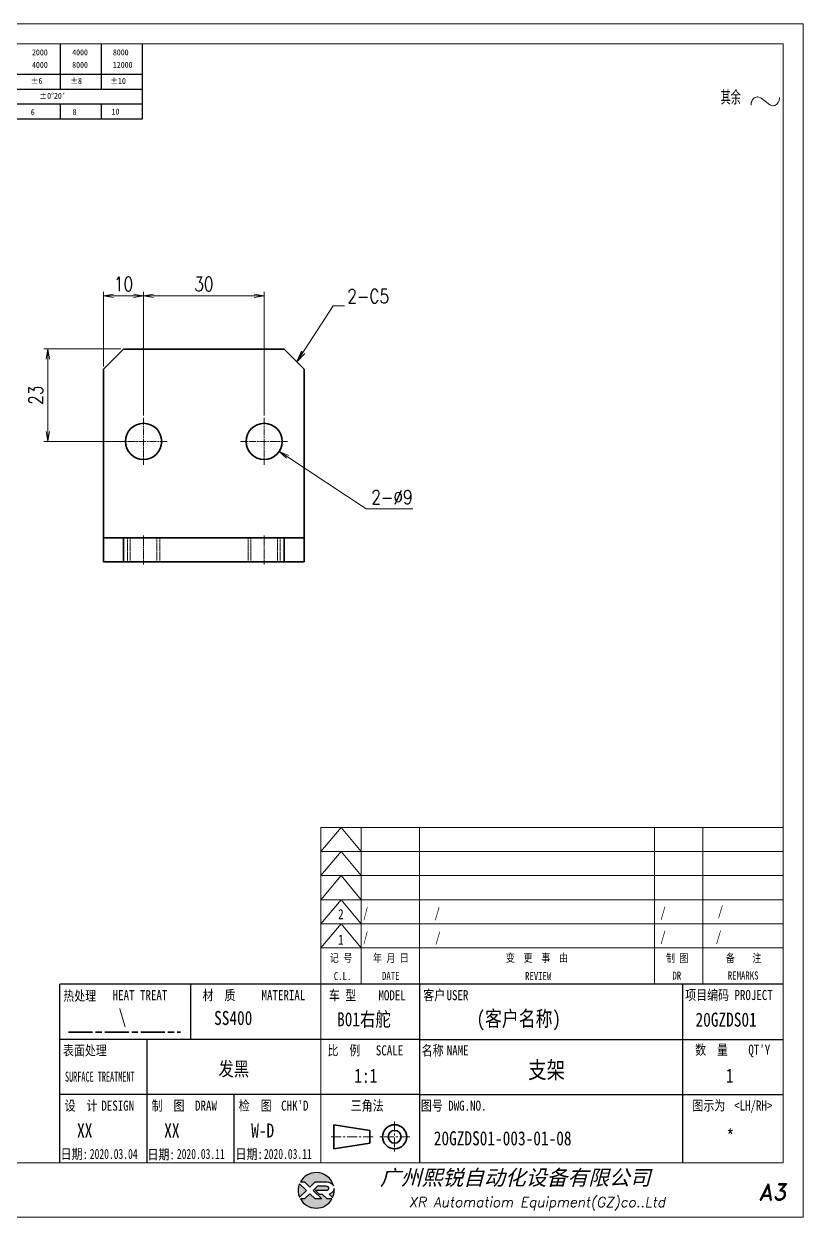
# Model space of a CAD drawing. Header units: inches. Extents: x 269 to 10986, y 1043 to 4337.
# Drawn here: x 4591.9 to 4785.8, y 3497.4 to 3794.4 of the extents above; entities that cross this region are included whole.
import ezdxf
from ezdxf.enums import TextEntityAlignment as Align

# ---------------------------------------------------------------- set-up
doc = ezdxf.new("R2010")
doc.units = ezdxf.units.IN
doc.header["$MEASUREMENT"] = 0
for name, pattern in [('AM_ISO02W050x2', [3.75, 3, -0.75]), ('AM_ISO08W050x2', [9, 6, -0.75, 1.5, -0.75]), ('CENTER', [2, 1.25, -0.25, 0.25, -0.25]), ('DOT2', [0.125, 0, -0.125])]:
    doc.linetypes.add(name, pattern=pattern)
for name, color, linetype in [('DIM', 3, 'Continuous'), ('layer 1', 7, 'Continuous'), ('图\\M+19E79\\M+195B6\\M+18E9A', 7, 'Continuous'), ('图号', 7, 'Continuous'), ('图名', 7, 'Continuous'), ('数量', 7, 'Continuous'), ('材质', 7, 'Continuous'), ('表面处理', 7, 'Continuous'), ('车型', 7, 'Continuous')]:
    doc.layers.add(name, color=color, linetype=linetype)
for name, color, linetype, lineweight in [('中心线', 2, 'AM_ISO08W050x2', 18), ('图框', 7, 'Continuous', 18), ('标注线', 3, 'Continuous', 18), ('热处理', 7, 'Continuous', 20), ('粗实线', 7, 'Continuous', 35), ('粗点划线', 6, 'AM_ISO08W050x2', 35), ('虚线', 1, 'AM_ISO02W050x2', 18)]:
    doc.layers.add(name, color=color, linetype=linetype, lineweight=lineweight)
doc.layers.add('打印', color=7, linetype='Continuous', lineweight=15, plot=False)
doc.layers.add('打印-禁用', color=7, linetype='Continuous', lineweight=15, plot=False)
doc.styles.add('DIM', font='romans.shx', dxfattribs={"width": 0.8, "bigfont": 'bigfont.shx'})
doc.styles.add('STYLE1', font='')
doc.styles.add('国标', font='simfang.ttf', dxfattribs={"width": 0.8})
doc.styles.add('机械长仿宋', font='gbenor.shx', dxfattribs={"height": 1, "bigfont": 'gbcbig.shx'})
doc.styles.add('标题\\M+18E9A', font='romand.shx', dxfattribs={"oblique": 10, "bigfont": 'bigfont.shx'})
doc.styles.get('STYLE1').set_extended_font_data('SimSun')
doc.dimstyles.new('XR 1-1', dxfattribs={"dimtxt": 3.5, "dimasz": 2.5, "dimexe": 1, "dimexo": 0.625, "dimgap": 1.2, "dimtad": 1, "dimtoh": 1, "dimdsep": 46, "dimtxsty": 'DIM', "dimblk": 'OPEN', "dimcen": 0, "dimclrd": 8, "dimclre": 8, "dimclrt": 2, "dimazin": 2, "dimtfac": 0.5, "dimtmove": 0, "dimatfit": 3, "dimldrblk": 'OPEN', "dimfxl": 0, "dimtolj": 2, "dimlwd": 18, "dimlwe": 18, "dimarcsym": 0})
doc.dimstyles.new('XR 1-1$0', dxfattribs={"dimtxt": 3.5, "dimasz": 2.5, "dimexe": 1, "dimexo": 0.625, "dimgap": 1.2, "dimtad": 1, "dimzin": 9, "dimdsep": 46, "dimtxsty": 'DIM', "dimblk": 'OPEN', "dimcen": 0, "dimclrd": 8, "dimclre": 8, "dimclrt": 2, "dimazin": 2, "dimtfac": 0.5, "dimtmove": 0, "dimatfit": 3, "dimldrblk": 'OPEN', "dimfxl": 0, "dimtolj": 2, "dimlwd": 18, "dimlwe": 18, "dimarcsym": 0})
doc.dimstyles.new('XR 1-1$3', dxfattribs={"dimtxt": 3.5, "dimasz": 2.5, "dimexe": 1, "dimexo": 0.625, "dimgap": 1.2, "dimtad": 1, "dimtoh": 1, "dimdsep": 46, "dimtxsty": 'DIM', "dimblk": 'OPEN', "dimcen": 0, "dimclrd": 8, "dimclre": 8, "dimclrt": 2, "dimazin": 2, "dimtfac": 0.5, "dimtofl": 0, "dimtmove": 0, "dimatfit": 3, "dimldrblk": 'OPEN', "dimfxl": 0, "dimtolj": 2, "dimlwd": 18, "dimlwe": 18, "dimarcsym": 0})

# ---------------------------------------------------------------- blocks, each defined once
blk = doc.blocks.new('XR')
at = {"true_color": 0xfc8000}
h = blk.add_hatch(color=30, dxfattribs=at)
h.set_gradient(color1=(252, 128, 0), rotation=240, one_color=1, tint=1, name='INVCURVED')
edge = h.paths.add_edge_path()
edge.add_spline(control_points=[(-434.18, -5928.47), (-433.9, -5928.74), (-433.63, -5929.01), (-433.63, -5929.01), (-433.63, -5929.01), (-433.63, -5929.01), (-433.36, -5928.74), (-433.09, -5928.47)], knot_values=[0.5625, 0.5625, 0.5625, 0.5625, 0.625, 0.625, 0.625, 0.625, 0.6875, 0.6875, 0.6875, 0.6875], degree=3, periodic=0)
edge.add_spline(control_points=[(-433.09, -5928.47), (-432.82, -5928.2), (-432.54, -5927.93), (-432.54, -5927.93), (-432.54, -5927.93), (-432.54, -5927.93), (-432.04, -5927.93), (-431.53, -5927.93)], knot_values=[0.4375, 0.4375, 0.4375, 0.4375, 0.5, 0.5, 0.5, 0.5, 0.5625, 0.5625, 0.5625, 0.5625], degree=3, periodic=0)
edge.add_spline(control_points=[(-431.53, -5927.93), (-431.03, -5927.93), (-430.52, -5927.93), (-430.52, -5927.93), (-430.52, -5927.93), (-430, -5927.93), (-429.43, -5927.96), (-429.01, -5928.33)], knot_values=[0.25, 0.25, 0.25, 0.25, 0.3125, 0.3125, 0.3125, 0.3125, 0.4375, 0.4375, 0.4375, 0.4375], degree=3, periodic=0)
edge.add_spline(control_points=[(-429.01, -5928.33), (-428.88, -5928.44), (-428.78, -5928.59), (-428.71, -5928.75)], knot_values=[0.125, 0.125, 0.125, 0.125, 0.25, 0.25, 0.25, 0.25], degree=3, periodic=0)
edge.add_spline(control_points=[(-428.71, -5928.75), (-429.13, -5927.18), (-430.58, -5926.02), (-432.31, -5926.02)], knot_values=[0, 0, 0, 0, 0.125, 0.125, 0.125, 0.125], degree=3, periodic=0)
edge.add_spline(control_points=[(-432.31, -5926.02), (-433.72, -5926.02), (-434.94, -5926.79), (-435.58, -5927.93)], knot_values=[0.875, 0.875, 0.875, 0.875, 1, 1, 1, 1], degree=3, periodic=0)
edge.add_spline(control_points=[(-435.58, -5927.93), (-435.58, -5927.93), (-434.72, -5927.93), (-434.72, -5927.93), (-434.72, -5927.93), (-434.72, -5927.93), (-434.45, -5928.2), (-434.18, -5928.47)], knot_values=[0.6875, 0.6875, 0.6875, 0.6875, 0.8125, 0.8125, 0.8125, 0.8125, 0.875, 0.875, 0.875, 0.875], degree=3, periodic=0)
edge = h.paths.add_edge_path()
edge.add_spline(control_points=[(-434.79, -5929.26), (-435.04, -5929.02), (-435.34, -5928.72), (-435.54, -5928.53)], knot_values=[0.562504, 0.562504, 0.562504, 0.562504, 0.656252, 0.656252, 0.656252, 0.656252], degree=3, periodic=0)
edge.add_spline(control_points=[(-435.54, -5928.53), (-435.67, -5928.4), (-435.76, -5928.31), (-435.76, -5928.31), (-435.76, -5928.31), (-435.94, -5928.74), (-436.03, -5929.21), (-436.03, -5929.71)], knot_values=[0.25, 0.25, 0.25, 0.25, 0.312504, 0.312504, 0.312504, 0.312504, 0.562504, 0.562504, 0.562504, 0.562504], degree=3, periodic=0)
edge.add_spline(control_points=[(-436.03, -5929.71), (-436.03, -5930.2), (-435.94, -5930.67), (-435.76, -5931.1), (-435.76, -5931.1), (-435.4, -5930.75), (-435.05, -5930.4)], knot_values=[0.874998, 0.874998, 0.874998, 0.874998, 1.124998, 1.124998, 1.124998, 1.25, 1.25, 1.25, 1.25], degree=3, periodic=0)
edge.add_spline(control_points=[(-435.05, -5930.4), (-434.7, -5930.05), (-434.34, -5929.71), (-434.34, -5929.71), (-434.34, -5929.71), (-434.34, -5929.71), (-434.34, -5929.71), (-434.34, -5929.71)], knot_values=[0.749878, 0.749878, 0.749878, 0.749878, 0.874875, 0.874875, 0.874875, 0.874875, 0.874998, 0.874998, 0.874998, 0.874998], degree=3, periodic=0)
edge.add_spline(control_points=[(-434.34, -5929.71), (-434.34, -5929.71), (-434.34, -5929.71), (-434.34, -5929.71)], knot_values=[0.749634, 0.749634, 0.749634, 0.749634, 0.749817, 0.749817, 0.749817, 0.749817], degree=3, periodic=0)
edge.add_spline(control_points=[(-434.35, -5929.7), (-434.35, -5929.7), (-434.35, -5929.7), (-434.35, -5929.7)], knot_values=[0.738281, 0.738281, 0.738281, 0.738281, 0.742188, 0.742188, 0.742188, 0.742188], degree=3, periodic=0)
edge.add_spline(control_points=[(-434.35, -5929.7), (-434.36, -5929.69), (-434.37, -5929.68), (-434.38, -5929.67)], knot_values=[0.726563, 0.726563, 0.726563, 0.726563, 0.738281, 0.738281, 0.738281, 0.738281], degree=3, periodic=0)
edge.add_spline(control_points=[(-434.38, -5929.67), (-434.38, -5929.66), (-434.39, -5929.65), (-434.4, -5929.65)], knot_values=[0.718751, 0.718751, 0.718751, 0.718751, 0.726563, 0.726563, 0.726563, 0.726563], degree=3, periodic=0)
edge.add_spline(control_points=[(-434.4, -5929.65), (-434.42, -5929.63), (-434.45, -5929.6), (-434.47, -5929.58)], knot_values=[0.703126, 0.703126, 0.703126, 0.703126, 0.718751, 0.718751, 0.718751, 0.718751], degree=3, periodic=0)
edge.add_spline(control_points=[(-434.47, -5929.58), (-434.5, -5929.55), (-434.53, -5929.52), (-434.56, -5929.49)], knot_values=[0.687501, 0.687501, 0.687501, 0.687501, 0.703126, 0.703126, 0.703126, 0.703126], degree=3, periodic=0)
edge.add_spline(control_points=[(-434.56, -5929.49), (-434.63, -5929.42), (-434.71, -5929.35), (-434.79, -5929.26)], knot_values=[0.656252, 0.656252, 0.656252, 0.656252, 0.687501, 0.687501, 0.687501, 0.687501], degree=3, periodic=0)
at = {"true_color": 0x0348ff}
h = blk.add_hatch(color=160, dxfattribs=at)
h.set_gradient(color1=(3, 72, 255), color2=(0, 41, 153), one_color=1, tint=0.3, name='HEMISPHERICAL')
edge = h.paths.add_edge_path()
edge.add_spline(control_points=[(-432.54, -5929.67), (-432.26, -5929.95), (-431.94, -5930.23), (-431.66, -5930.51), (-431.66, -5930.51), (-431.66, -5930.51), (-431.66, -5930.51), (-431.66, -5930.51)], knot_values=[0.736842, 0.736842, 0.736842, 0.736842, 0.789474, 0.789474, 0.789474, 0.789474, 0.802633, 0.802633, 0.802633, 0.802633], degree=3, periodic=0)
edge.add_spline(control_points=[(-431.66, -5930.51), (-431.65, -5930.51), (-431.65, -5930.52), (-431.65, -5930.52)], knot_values=[0.802633, 0.802633, 0.802633, 0.802633, 0.815791, 0.815791, 0.815791, 0.815791], degree=3, periodic=0)
edge.add_spline(control_points=[(-431.65, -5930.52), (-431.64, -5930.53), (-431.64, -5930.53), (-431.64, -5930.53)], knot_values=[0.815791, 0.815791, 0.815791, 0.815791, 0.82237, 0.82237, 0.82237, 0.82237], degree=3, periodic=0)
edge.add_spline(control_points=[(-431.64, -5930.53), (-431.64, -5930.53), (-431.64, -5930.53), (-431.63, -5930.54)], knot_values=[0.82237, 0.82237, 0.82237, 0.82237, 0.828949, 0.828949, 0.828949, 0.828949], degree=3, periodic=0)
edge.add_spline(control_points=[(-431.63, -5930.54), (-431.63, -5930.54), (-431.63, -5930.54), (-431.63, -5930.54), (-431.63, -5930.54), (-431.63, -5930.54), (-431.59, -5930.54), (-431.52, -5930.54)], knot_values=[0.841901, 0.841901, 0.841901, 0.841901, 0.842105, 0.842105, 0.842105, 0.842105, 0.855264, 0.855264, 0.855264, 0.855264], degree=3, periodic=0)
edge.add_spline(control_points=[(-431.52, -5930.54), (-431.46, -5930.54), (-431.38, -5930.54), (-431.3, -5930.54)], knot_values=[0.855264, 0.855264, 0.855264, 0.855264, 0.868422, 0.868422, 0.868422, 0.868422], degree=3, periodic=0)
edge.add_spline(control_points=[(-431.3, -5930.54), (-431.26, -5930.54), (-431.22, -5930.54), (-431.18, -5930.54)], knot_values=[0.868422, 0.868422, 0.868422, 0.868422, 0.875, 0.875, 0.875, 0.875], degree=3, periodic=0)
edge.add_spline(control_points=[(-431.18, -5930.54), (-431.14, -5930.54), (-431.1, -5930.54), (-431.07, -5930.54)], knot_values=[0.875, 0.875, 0.875, 0.875, 0.881579, 0.881579, 0.881579, 0.881579], degree=3, periodic=0)
edge.add_spline(control_points=[(-431.07, -5930.54), (-431.05, -5930.54), (-431.04, -5930.54), (-431.03, -5930.54)], knot_values=[0.881579, 0.881579, 0.881579, 0.881579, 0.884869, 0.884869, 0.884869, 0.884869], degree=3, periodic=0)
edge.add_spline(control_points=[(-431.03, -5930.54), (-431.02, -5930.54), (-431, -5930.54), (-431, -5930.54)], knot_values=[0.884869, 0.884869, 0.884869, 0.884869, 0.888158, 0.888158, 0.888158, 0.888158], degree=3, periodic=0)
edge.add_spline(control_points=[(-431, -5930.54), (-430.99, -5930.54), (-430.99, -5930.54), (-430.98, -5930.54)], knot_values=[0.888158, 0.888158, 0.888158, 0.888158, 0.889803, 0.889803, 0.889803, 0.889803], degree=3, periodic=0)
edge.add_spline(control_points=[(-430.98, -5930.54), (-430.98, -5930.54), (-430.98, -5930.54), (-430.97, -5930.54)], knot_values=[0.889803, 0.889803, 0.889803, 0.889803, 0.891447, 0.891447, 0.891447, 0.891447], degree=3, periodic=0)
edge.add_spline(control_points=[(-430.97, -5930.54), (-430.97, -5930.54), (-430.97, -5930.54), (-430.97, -5930.54)], knot_values=[0.891447, 0.891447, 0.891447, 0.891447, 0.89227, 0.89227, 0.89227, 0.89227], degree=3, periodic=0)
edge.add_spline(control_points=[(-430.97, -5930.54), (-430.97, -5930.54), (-430.97, -5930.54), (-430.97, -5930.54)], knot_values=[0.89227, 0.89227, 0.89227, 0.89227, 0.893092, 0.893092, 0.893092, 0.893092], degree=3, periodic=0)
edge.add_spline(control_points=[(-430.97, -5930.54), (-430.97, -5930.54), (-430.97, -5930.54), (-430.97, -5930.54)], knot_values=[0.893092, 0.893092, 0.893092, 0.893092, 0.893503, 0.893503, 0.893503, 0.893503], degree=3, periodic=0)
edge.add_spline(control_points=[(-430.97, -5930.54), (-430.97, -5930.54), (-430.97, -5930.54), (-430.97, -5930.54)], knot_values=[0.893503, 0.893503, 0.893503, 0.893503, 0.893914, 0.893914, 0.893914, 0.893914], degree=3, periodic=0)
edge.add_spline(control_points=[(-430.97, -5930.54), (-430.97, -5930.54), (-430.97, -5930.54), (-430.97, -5930.54)], knot_values=[0.893914, 0.893914, 0.893914, 0.893914, 0.89412, 0.89412, 0.89412, 0.89412], degree=3, periodic=0)
edge.add_spline(control_points=[(-430.97, -5930.54), (-430.97, -5930.54), (-430.97, -5930.54), (-430.97, -5930.54)], knot_values=[0.89412, 0.89412, 0.89412, 0.89412, 0.894326, 0.894326, 0.894326, 0.894326], degree=3, periodic=0)
edge.add_spline(control_points=[(-430.97, -5930.54), (-430.97, -5930.54), (-430.97, -5930.54), (-430.97, -5930.54)], knot_values=[0.894428, 0.894428, 0.894428, 0.894428, 0.894531, 0.894531, 0.894531, 0.894531], degree=3, periodic=0)
edge.add_spline(control_points=[(-430.97, -5930.54), (-430.97, -5930.54), (-430.97, -5930.54), (-430.97, -5930.54)], knot_values=[0.894531, 0.894531, 0.894531, 0.894531, 0.894583, 0.894583, 0.894583, 0.894583], degree=3, periodic=0)
edge.add_spline(control_points=[(-430.97, -5930.54), (-430.97, -5930.54), (-430.97, -5930.54), (-430.97, -5930.54), (-430.97, -5930.54), (-430.97, -5930.54), (-430.73, -5930.78), (-430.49, -5931.01)], knot_values=[0.894685, 0.894685, 0.894685, 0.894685, 0.894737, 0.894737, 0.894737, 0.894737, 0.921052, 0.921052, 0.921052, 0.921052], degree=3, periodic=0)
edge.add_spline(control_points=[(-430.49, -5931.01), (-430.26, -5931.24), (-430.02, -5931.48), (-430.02, -5931.48)], knot_values=[0.921052, 0.921052, 0.921052, 0.921052, 0.947368, 0.947368, 0.947368, 0.947368], degree=3, periodic=0)
edge.add_spline(control_points=[(-430.02, -5931.48), (-430.02, -5931.48), (-430.02, -5931.48), (-430.02, -5931.48)], knot_values=[0.947522, 0.947522, 0.947522, 0.947522, 0.947573, 0.947573, 0.947573, 0.947573], degree=3, periodic=0)
edge.add_spline(control_points=[(-430.02, -5931.48), (-430.02, -5931.48), (-430.02, -5931.48), (-430.02, -5931.48)], knot_values=[0.947573, 0.947573, 0.947573, 0.947573, 0.947676, 0.947676, 0.947676, 0.947676], degree=3, periodic=0)
edge.add_spline(control_points=[(-430.02, -5931.48), (-430.02, -5931.48), (-430.02, -5931.48), (-430.02, -5931.48)], knot_values=[0.947676, 0.947676, 0.947676, 0.947676, 0.947779, 0.947779, 0.947779, 0.947779], degree=3, periodic=0)
edge.add_spline(control_points=[(-430.02, -5931.48), (-430.02, -5931.48), (-430.02, -5931.48), (-430.02, -5931.48)], knot_values=[0.947779, 0.947779, 0.947779, 0.947779, 0.947984, 0.947984, 0.947984, 0.947984], degree=3, periodic=0)
edge.add_spline(control_points=[(-430.02, -5931.48), (-430.02, -5931.48), (-430.02, -5931.48), (-430.02, -5931.48)], knot_values=[0.947984, 0.947984, 0.947984, 0.947984, 0.94819, 0.94819, 0.94819, 0.94819], degree=3, periodic=0)
edge.add_spline(control_points=[(-430.02, -5931.48), (-430.02, -5931.48), (-430.02, -5931.48), (-430.02, -5931.48)], knot_values=[0.94819, 0.94819, 0.94819, 0.94819, 0.948601, 0.948601, 0.948601, 0.948601], degree=3, periodic=0)
edge.add_spline(control_points=[(-430.02, -5931.48), (-430.02, -5931.48), (-430.02, -5931.48), (-430.02, -5931.48)], knot_values=[0.948601, 0.948601, 0.948601, 0.948601, 0.949012, 0.949012, 0.949012, 0.949012], degree=3, periodic=0)
edge.add_spline(control_points=[(-430.02, -5931.48), (-430.02, -5931.48), (-430.01, -5931.48), (-430.01, -5931.48)], knot_values=[0.949012, 0.949012, 0.949012, 0.949012, 0.949834, 0.949834, 0.949834, 0.949834], degree=3, periodic=0)
edge.add_spline(control_points=[(-430.01, -5931.48), (-430.01, -5931.48), (-430.01, -5931.48), (-430.01, -5931.48)], knot_values=[0.949834, 0.949834, 0.949834, 0.949834, 0.950657, 0.950657, 0.950657, 0.950657], degree=3, periodic=0)
edge.add_spline(control_points=[(-430.01, -5931.48), (-430.01, -5931.48), (-430, -5931.48), (-430, -5931.48)], knot_values=[0.950657, 0.950657, 0.950657, 0.950657, 0.952301, 0.952301, 0.952301, 0.952301], degree=3, periodic=0)
edge.add_spline(control_points=[(-430, -5931.48), (-429.99, -5931.48), (-429.98, -5931.48), (-429.98, -5931.48)], knot_values=[0.952301, 0.952301, 0.952301, 0.952301, 0.953946, 0.953946, 0.953946, 0.953946], degree=3, periodic=0)
edge.add_spline(control_points=[(-429.98, -5931.48), (-429.96, -5931.48), (-429.95, -5931.48), (-429.93, -5931.48)], knot_values=[0.953946, 0.953946, 0.953946, 0.953946, 0.957236, 0.957236, 0.957236, 0.957236], degree=3, periodic=0)
edge.add_spline(control_points=[(-429.93, -5931.48), (-429.91, -5931.48), (-429.89, -5931.48), (-429.87, -5931.48)], knot_values=[0.957236, 0.957236, 0.957236, 0.957236, 0.960525, 0.960525, 0.960525, 0.960525], degree=3, periodic=0)
edge.add_spline(control_points=[(-429.87, -5931.48), (-429.82, -5931.48), (-429.77, -5931.48), (-429.71, -5931.48)], knot_values=[0.960525, 0.960525, 0.960525, 0.960525, 0.967104, 0.967104, 0.967104, 0.967104], degree=3, periodic=0)
edge.add_spline(control_points=[(-429.71, -5931.48), (-429.65, -5931.48), (-429.59, -5931.48), (-429.53, -5931.48)], knot_values=[0.967104, 0.967104, 0.967104, 0.967104, 0.973683, 0.973683, 0.973683, 0.973683], degree=3, periodic=0)
edge.add_spline(control_points=[(-429.53, -5931.48), (-429.41, -5931.48), (-429.29, -5931.48), (-429.19, -5931.48)], knot_values=[0.973683, 0.973683, 0.973683, 0.973683, 0.98684, 0.98684, 0.98684, 0.98684], degree=3, periodic=0)
edge.add_spline(control_points=[(-429.19, -5931.48), (-429.1, -5931.48), (-429.04, -5931.48), (-429.04, -5931.48), (-429.67, -5932.62), (-430.9, -5933.39), (-432.31, -5933.39)], knot_values=[0.98684, 0.98684, 0.98684, 0.98684, 1, 1, 1, 1.052632, 1.052632, 1.052632, 1.052632], degree=3, periodic=0)
edge.add_spline(control_points=[(-432.31, -5933.39), (-433.72, -5933.39), (-434.94, -5932.62), (-435.58, -5931.48), (-435.58, -5931.48), (-435.58, -5931.48), (-435.36, -5931.48), (-435.15, -5931.48)], knot_values=[0.052632, 0.052632, 0.052632, 0.052632, 0.105263, 0.105263, 0.105263, 0.105263, 0.131579, 0.131579, 0.131579, 0.131579], degree=3, periodic=0)
edge.add_spline(control_points=[(-435.15, -5931.48), (-434.93, -5931.48), (-434.72, -5931.48), (-434.72, -5931.48), (-434.72, -5931.48), (-434.72, -5931.48), (-434.45, -5931.21), (-434.18, -5930.94)], knot_values=[0.131579, 0.131579, 0.131579, 0.131579, 0.157895, 0.157895, 0.157895, 0.157895, 0.184211, 0.184211, 0.184211, 0.184211], degree=3, periodic=0)
edge.add_spline(control_points=[(-434.18, -5930.94), (-433.9, -5930.67), (-433.63, -5930.4), (-433.63, -5930.4), (-433.63, -5930.4), (-433.63, -5930.4), (-433.36, -5930.67), (-433.09, -5930.94)], knot_values=[0.184211, 0.184211, 0.184211, 0.184211, 0.210526, 0.210526, 0.210526, 0.210526, 0.236842, 0.236842, 0.236842, 0.236842], degree=3, periodic=0)
edge.add_spline(control_points=[(-433.09, -5930.94), (-432.82, -5931.21), (-432.54, -5931.48), (-432.54, -5931.48), (-432.54, -5931.48), (-432.54, -5931.48), (-432.19, -5931.48), (-431.83, -5931.48)], knot_values=[0.236842, 0.236842, 0.236842, 0.236842, 0.263158, 0.263158, 0.263158, 0.263158, 0.289474, 0.289474, 0.289474, 0.289474], degree=3, periodic=0)
edge.add_spline(control_points=[(-431.83, -5931.48), (-431.48, -5931.48), (-431.12, -5931.48), (-431.12, -5931.48), (-431.12, -5931.48), (-431.12, -5931.48), (-431.57, -5931.03), (-432.02, -5930.59)], knot_values=[0.289474, 0.289474, 0.289474, 0.289474, 0.315789, 0.315789, 0.315789, 0.315789, 0.342105, 0.342105, 0.342105, 0.342105], degree=3, periodic=0)
edge.add_spline(control_points=[(-432.02, -5930.59), (-432.47, -5930.15), (-432.92, -5929.71), (-432.92, -5929.71), (-432.92, -5929.71), (-432.92, -5929.71), (-432.71, -5929.5), (-432.5, -5929.29)], knot_values=[0.342105, 0.342105, 0.342105, 0.342105, 0.368421, 0.368421, 0.368421, 0.368421, 0.394737, 0.394737, 0.394737, 0.394737], degree=3, periodic=0)
edge.add_spline(control_points=[(-432.5, -5929.29), (-432.3, -5929.09), (-432.09, -5928.88), (-432.09, -5928.88)], knot_values=[0.394737, 0.394737, 0.394737, 0.394737, 0.421053, 0.421053, 0.421053, 0.421053], degree=3, periodic=0)
edge.add_spline(control_points=[(-432.09, -5928.88), (-432.09, -5928.88), (-432.06, -5928.86), (-432.06, -5928.86)], knot_values=[0.421053, 0.421053, 0.421053, 0.421053, 0.473684, 0.473684, 0.473684, 0.473684], degree=3, periodic=0)
edge.add_spline(control_points=[(-432.06, -5928.86), (-432.06, -5928.86), (-432.06, -5928.86), (-432.06, -5928.86), (-432.06, -5928.86), (-432.06, -5928.86), (-430.4, -5928.86), (-430.26, -5928.86)], knot_values=[0.473684, 0.473684, 0.473684, 0.473684, 0.473684, 0.473684, 0.473684, 0.473684, 0.526316, 0.526316, 0.526316, 0.526316], degree=3, periodic=0)
edge.add_spline(control_points=[(-430.26, -5928.86), (-429.54, -5928.86), (-429.62, -5929.4), (-429.83, -5929.55)], knot_values=[0.526316, 0.526316, 0.526316, 0.526316, 0.578947, 0.578947, 0.578947, 0.578947], degree=3, periodic=0)
edge.add_spline(control_points=[(-429.83, -5929.55), (-429.94, -5929.62), (-430.08, -5929.65), (-430.26, -5929.65), (-430.26, -5929.65), (-430.26, -5929.65), (-430.48, -5929.65), (-430.71, -5929.66)], knot_values=[0.578947, 0.578947, 0.578947, 0.578947, 0.631579, 0.631579, 0.631579, 0.631579, 0.657895, 0.657895, 0.657895, 0.657895], degree=3, periodic=0)
edge.add_spline(control_points=[(-430.71, -5929.66), (-430.93, -5929.66), (-431.15, -5929.67), (-431.15, -5929.67), (-431.15, -5929.67), (-431.15, -5929.67), (-432.54, -5929.67), (-432.54, -5929.67)], knot_values=[0.657895, 0.657895, 0.657895, 0.657895, 0.684211, 0.684211, 0.684211, 0.684211, 0.736842, 0.736842, 0.736842, 0.736842], degree=3, periodic=0)
edge = h.paths.add_edge_path()
edge.add_spline(control_points=[(-428.6, -5929.32), (-428.61, -5929.67), (-428.76, -5930), (-429.06, -5930.22)], knot_values=[0.8, 0.8, 0.8, 0.8, 1, 1, 1, 1], degree=3, periodic=0)
edge.add_spline(control_points=[(-429.06, -5930.22), (-429.22, -5930.34), (-429.41, -5930.43), (-429.61, -5930.48)], knot_values=[0.6, 0.6, 0.6, 0.6, 0.8, 0.8, 0.8, 0.8], degree=3, periodic=0)
edge.add_spline(control_points=[(-429.61, -5930.48), (-429.61, -5930.48), (-428.9, -5931.19), (-428.9, -5931.19), (-428.9, -5931.19), (-428.69, -5930.73), (-428.58, -5930.23), (-428.58, -5929.71)], knot_values=[0.2, 0.2, 0.2, 0.2, 0.4, 0.4, 0.4, 0.4, 0.6, 0.6, 0.6, 0.6], degree=3, periodic=0)
edge.add_spline(control_points=[(-428.58, -5929.71), (-428.58, -5929.58), (-428.59, -5929.45), (-428.6, -5929.32)], knot_values=[0, 0, 0, 0, 0.2, 0.2, 0.2, 0.2], degree=3, periodic=0)
at = {"layer": 'layer 1', "color": 30}
for points, knots in [([(-432.31, -5926.02), (-430.58, -5926.02), (-429.13, -5927.18), (-428.71, -5928.75), (-428.71, -5928.75), (-428.78, -5928.59), (-428.88, -5928.44), (-429.01, -5928.33), (-429.01, -5928.33), (-429.43, -5927.96), (-430, -5927.93), (-430.52, -5927.93), (-430.52, -5927.93), (-430.52, -5927.93), (-432.54, -5927.93), (-432.54, -5927.93), (-432.54, -5927.93), (-432.54, -5927.93), (-433.63, -5929.01), (-433.63, -5929.01), (-433.63, -5929.01), (-433.63, -5929.01), (-434.72, -5927.93), (-434.72, -5927.93), (-434.72, -5927.93), (-434.72, -5927.93), (-435.58, -5927.93), (-435.58, -5927.93), (-435.58, -5927.93), (-434.94, -5926.79), (-433.72, -5926.02), (-432.31, -5926.02)], [0, 0, 0, 0, 0.125, 0.125, 0.125, 0.125, 0.25, 0.25, 0.25, 0.25, 0.375, 0.375, 0.375, 0.375, 0.5, 0.5, 0.5, 0.5, 0.625, 0.625, 0.625, 0.625, 0.75, 0.75, 0.75, 0.75, 0.875, 0.875, 0.875, 0.875, 1, 1, 1, 1]), ([(-435.76, -5931.1), (-435.94, -5930.67), (-436.03, -5930.2), (-436.03, -5929.71), (-436.03, -5929.71), (-436.03, -5929.21), (-435.94, -5928.74), (-435.76, -5928.31), (-435.76, -5928.31), (-435.76, -5928.31), (-434.34, -5929.71), (-434.34, -5929.71), (-434.34, -5929.71), (-434.34, -5929.71), (-435.76, -5931.1), (-435.76, -5931.1)], [0, 0, 0, 0, 0.25, 0.25, 0.25, 0.25, 0.5, 0.5, 0.5, 0.5, 0.75, 0.75, 0.75, 0.75, 1, 1, 1, 1])]:
    blk.add_open_spline(points, degree=3, knots=knots, dxfattribs=at)
at = {"layer": 'layer 1', "color": 154}
for points, knots in [([(-429.04, -5931.48), (-429.67, -5932.62), (-430.9, -5933.39), (-432.31, -5933.39), (-432.31, -5933.39), (-433.72, -5933.39), (-434.94, -5932.62), (-435.58, -5931.48), (-435.58, -5931.48), (-435.58, -5931.48), (-434.72, -5931.48), (-434.72, -5931.48), (-434.72, -5931.48), (-434.72, -5931.48), (-433.63, -5930.4), (-433.63, -5930.4), (-433.63, -5930.4), (-433.63, -5930.4), (-432.54, -5931.48), (-432.54, -5931.48), (-432.54, -5931.48), (-432.54, -5931.48), (-431.12, -5931.48), (-431.12, -5931.48), (-431.12, -5931.48), (-431.12, -5931.48), (-432.92, -5929.71), (-432.92, -5929.71), (-432.92, -5929.71), (-432.92, -5929.71), (-432.09, -5928.88), (-432.09, -5928.88), (-432.09, -5928.88), (-432.09, -5928.88), (-432.06, -5928.86), (-432.06, -5928.86), (-432.06, -5928.86), (-432.06, -5928.86), (-430.4, -5928.86), (-430.26, -5928.86), (-430.26, -5928.86), (-429.54, -5928.86), (-429.62, -5929.4), (-429.83, -5929.55), (-429.83, -5929.55), (-429.94, -5929.62), (-430.08, -5929.65), (-430.26, -5929.65), (-430.26, -5929.65), (-430.26, -5929.65), (-431.15, -5929.67), (-431.15, -5929.67), (-431.15, -5929.67), (-431.15, -5929.67), (-432.54, -5929.67), (-432.54, -5929.67), (-432.54, -5929.67), (-432.26, -5929.95), (-431.94, -5930.23), (-431.66, -5930.51), (-431.66, -5930.51), (-431.66, -5930.51), (-431.63, -5930.54), (-431.63, -5930.54), (-431.63, -5930.54), (-431.63, -5930.54), (-430.97, -5930.54), (-430.97, -5930.54), (-430.97, -5930.54), (-430.97, -5930.54), (-430.02, -5931.48), (-430.02, -5931.48), (-430.02, -5931.48), (-430.02, -5931.48), (-429.04, -5931.48), (-429.04, -5931.48)], [0, 0, 0, 0, 0.052632, 0.052632, 0.052632, 0.052632, 0.105263, 0.105263, 0.105263, 0.105263, 0.157895, 0.157895, 0.157895, 0.157895, 0.210526, 0.210526, 0.210526, 0.210526, 0.263158, 0.263158, 0.263158, 0.263158, 0.315789, 0.315789, 0.315789, 0.315789, 0.368421, 0.368421, 0.368421, 0.368421, 0.421053, 0.421053, 0.421053, 0.421053, 0.473684, 0.473684, 0.473684, 0.473684, 0.526316, 0.526316, 0.526316, 0.526316, 0.578947, 0.578947, 0.578947, 0.578947, 0.631579, 0.631579, 0.631579, 0.631579, 0.684211, 0.684211, 0.684211, 0.684211, 0.736842, 0.736842, 0.736842, 0.736842, 0.789474, 0.789474, 0.789474, 0.789474, 0.842105, 0.842105, 0.842105, 0.842105, 0.894737, 0.894737, 0.894737, 0.894737, 0.947368, 0.947368, 0.947368, 0.947368, 1, 1, 1, 1]), ([(-428.6, -5929.32), (-428.59, -5929.45), (-428.58, -5929.58), (-428.58, -5929.71), (-428.58, -5929.71), (-428.58, -5930.23), (-428.69, -5930.73), (-428.9, -5931.19), (-428.9, -5931.19), (-428.9, -5931.19), (-429.61, -5930.48), (-429.61, -5930.48), (-429.61, -5930.48), (-429.41, -5930.43), (-429.22, -5930.34), (-429.06, -5930.22), (-429.06, -5930.22), (-428.76, -5930), (-428.61, -5929.67), (-428.6, -5929.32)], [0, 0, 0, 0, 0.2, 0.2, 0.2, 0.2, 0.4, 0.4, 0.4, 0.4, 0.6, 0.6, 0.6, 0.6, 0.8, 0.8, 0.8, 0.8, 1, 1, 1, 1])]:
    blk.add_open_spline(points, degree=3, knots=knots, dxfattribs=at)
blk = doc.blocks.new('GZDEH零件A3图框V01版')
at = {"layer": '中心线', "color": 1, "linetype": 'CENTER', "lineweight": 5, "ltscale": 2}
for p, q in [((3175.82, -1822.66), (3175.82, -1830.26)), ((3170.49, -1826.46), (3159.89, -1826.46)), ((3179.62, -1826.46), (3172.02, -1826.46))]:
    blk.add_line(p, q, dxfattribs=at)
at = {"layer": '图\\M+19E79\\M+195B6\\M+18E9A', "color": 9}
for p, q in [((3092.64, -1561.98), (3092.64, -1554.46)), ((3102.86, -1561.98), (3102.86, -1554.46)), ((3113.09, -1573.08), (3113.09, -1554.46)), ((2996.09, -1561.98), (3113.09, -1561.98)), ((3092.64, -1565.68), (3092.64, -1561.98)), ((3102.86, -1565.68), (3102.86, -1561.98)), ((2996.09, -1565.68), (3113.09, -1565.68)), ((2996.09, -1569.38), (3113.09, -1569.38)), ((3092.64, -1573.08), (3092.64, -1569.38)), ((3102.86, -1573.08), (3102.86, -1569.38)), ((2990.09, -1573.08), (3113.09, -1573.08)), ((3272.49, -1788.46), (3092.49, -1788.46)), ((3124.99, -1788.46), (3124.99, -1802.35)), ((3181.99, -1788.46), (3181.99, -1832.96)), ((3247.49, -1788.46), (3247.49, -1832.96)), ((3181.99, -1802.21), (3092.49, -1802.21)), ((3114.17, -1802.21), (3114.17, -1815.96)), ((3181.99, -1802.21), (3272.49, -1802.21)), ((3181.99, -1815.96), (3092.49, -1815.96)), ((3114.17, -1815.96), (3114.17, -1832.96)), ((3114.17, -1815.96), (3114.17, -1832.96)), ((3135.83, -1815.96), (3135.83, -1832.96)), ((3135.83, -1815.96), (3135.83, -1832.96)), ((3181.99, -1815.96), (3272.49, -1815.96))]:
    blk.add_line(p, q, dxfattribs=at)
at = {"layer": '图\\M+19E79\\M+195B6\\M+18E9A', "color": 7}
blk.add_line((3272.49, -1788.46), (3092.49, -1788.46), dxfattribs=at)
at = {"layer": '图\\M+19E79\\M+195B6\\M+18E9A', "color": 9, "linetype": 'Continuous'}
blk.add_line((3092.49, -1832.96), (3092.49, -1788.46), dxfattribs=at)
at = {"layer": '图框', "linetype": 'Continuous'}
for p, q in [((3272.49, -1554.46), (2882.49, -1554.46)), ((3272.49, -1832.96), (3272.49, -1554.46)), ((3157.49, -1749.46), (3272.49, -1749.46)), ((3157.49, -1832.96), (3157.49, -1749.46)), ((2882.49, -1832.96), (3272.49, -1832.96))]:
    blk.add_line(p, q, dxfattribs=at)
at = {"layer": '图框', "color": 9}
for p, q in [((3157.49, -1755.46), (3162.49, -1749.46)), ((3162.49, -1749.46), (3167.49, -1755.46)), ((3167.49, -1788.46), (3167.49, -1749.46)), ((3240.49, -1788.46), (3240.49, -1749.46)), ((3252.49, -1749.46), (3252.49, -1788.46)), ((3157.49, -1755.46), (3272.49, -1755.46)), ((3157.49, -1761.46), (3162.49, -1755.46)), ((3162.49, -1755.46), (3167.49, -1761.46)), ((3157.49, -1761.46), (3272.49, -1761.46)), ((3157.49, -1767.46), (3162.49, -1761.46)), ((3162.49, -1761.46), (3167.49, -1767.46)), ((3157.49, -1767.46), (3272.49, -1767.46)), ((3157.49, -1773.46), (3162.49, -1767.46)), ((3162.49, -1767.46), (3167.49, -1773.46)), ((3157.49, -1773.46), (3272.49, -1773.46)), ((3157.49, -1779.46), (3162.49, -1773.46)), ((3162.49, -1773.46), (3167.49, -1779.46)), ((3157.49, -1779.46), (3272.49, -1779.46))]:
    blk.add_line(p, q, dxfattribs=at)
at = {"layer": '图框', "color": 9, "linetype": 'Continuous'}
blk.add_line((3181.99, -1749.46), (3181.99, -1832.96), dxfattribs=at)
at = {"layer": '图框', "color": 2, "linetype": 'ByBlock', "lineweight": 35}
for p, q in [((3169.69, -1824.86), (3160.69, -1823.46)), ((3160.69, -1829.46), (3160.69, -1823.46)), ((3169.69, -1824.86), (3169.69, -1828.06)), ((3169.69, -1828.06), (3160.69, -1829.46))]:
    blk.add_line(p, q, dxfattribs=at)
for radius in [3, 1.6]:
    blk.add_circle((3175.82, -1826.46), radius, dxfattribs=at)
at = {"layer": '打印-禁用', "linetype": 'Continuous'}
for p, q in [((3277.49, -1549.46), (2857.49, -1549.46)), ((3277.49, -1846.46), (3277.49, -1549.46)), ((2857.49, -1846.46), (3277.49, -1846.46))]:
    blk.add_line(p, q, dxfattribs=at)
at = {"layer": 'DIM', "xscale": 1.199999999999818, "yscale": 1.199999999999818, "zscale": 1.199999999999818}
blk.add_blockref('XR', (3675.07, 5275.84), dxfattribs=at)
at = {"layer": '图\\M+19E79\\M+195B6\\M+18E9A', "color": 9, "style": '国标'}
for s, height, width, p in [('2000', 1.5, 0.8, (3085.57, -1557.31)), ('4000', 1.5, 0.8, (3095.57, -1557.31)), ('8000', 1.5, 0.8, (3105.7, -1557.31)), ('4000', 1.5, 0.8, (3085.57, -1560.41)), ('8000', 1.5, 0.8, (3095.57, -1560.41)), ('12000', 1.5, 0.8, (3105.7, -1560.41)), ('±6', 1.5, 0.8, (3085.22, -1564.42)), ('±8', 1.5, 0.8, (3095.06, -1564.42)), ('±10', 1.5, 0.8, (3105.02, -1564.42)), ("±0%%D20'", 1.5, 0.8, (3087.38, -1568.12)), ('6', 1.5, 0.8, (3085.28, -1572.19)), ('8', 1.5, 0.8, (3095.68, -1572.15)), ('10', 1.5, 0.8, (3105.36, -1572.06)), ('热处理', 2.5, 0.8, (3093.35, -1792.61)), ('材  质', 2.5, 0.8, (3128.04, -1792.46)), ('项目编码 PROJECT', 2.5, 0.8, (3248.13, -1792.43)), ('表面处理', 2.5, 0.8, (3093.27, -1806.21)), ('比  例\u3000', 2.5, 0.8, (3159.1, -1806.21)), ('SCALE', 2.5, 0.8, (3171.15, -1806.21)), ('名称\u3000', 2.5, 0.8, (3182.54, -1806.21)), ('NAME', 2.5, 0.8, (3188.8, -1806.21)), ('数  量', 2.5, 0.8, (3250.61, -1806.05)), ("QT'Y ", 2.5, 0.8, (3263.86, -1806.05)), ('SURFACE TREATMENT', 2.5, 0.6, (3093.77, -1812.75)), (' DESIGN', 2.5, 0.8, (3101.47, -1819.96)), (' DRAW', 2.5, 0.8, (3124.78, -1819.96)), ("CHK'D", 2.5, 0.8, (3147.58, -1819.96)), ('三角法', 2.5, 0.8, (3164.9, -1819.96)), ('图号', 2.5, 0.8, (3182.36, -1819.96)), ('DWG.NO.', 2.5, 0.8, (3189.16, -1819.96)), ('图示为', 2.5, 0.8, (3249.94, -1819.93)), ('<LH/RH>', 2.5, 0.8, (3260.31, -1819.93))]:
    blk.add_text(s, height=height, dxfattribs=dict(at, width=width)).set_placement(p)
at = {"layer": '图\\M+19E79\\M+195B6\\M+18E9A', "color": 9, "style": '国标', "width": 0.8}
for s, p in [('HEAT TREAT', (3112.45, -1792.46)), ('MATERIAL', (3148.14, -1792.46)), ('客户', (3185.68, -1792.46)), ('USER', (3191.46, -1792.46)), ('设  计', (3097.79, -1819.96)), ('制  图', (3119.43, -1819.96)), ('检  图', (3141.11, -1819.96)), ('日期:', (3096.09, -1832)), ('日期:', (3117.71, -1832.1)), ('日期:', (3139.62, -1832))]:
    blk.add_text(s, height=2.5, dxfattribs=at).set_placement(p, align=Align.CENTER)
for s, p in [('车 型', (3162.87, -1791.2)), ('MODEL', (3175.2, -1791.24))]:
    blk.add_text(s, height=2.5, dxfattribs=at).set_placement(p, align=Align.MIDDLE)
at = {"layer": '图\\M+19E79\\M+195B6\\M+18E9A', "color": 7, "lineweight": -3, "style": 'STYLE1', "oblique": 15}
blk.add_text('广州熙锐自动化设备有限公司 ', height=3.8, dxfattribs=at).set_placement((3172.16, -1838.51))
at = {"layer": '图\\M+19E79\\M+195B6\\M+18E9A', "color": 7, "style": '标题\\M+18E9A', "oblique": 10}
for s, height, p in [('A3', 4, (3269.91, -1840.2)), ('XR Automatiom Equipment(GZ)co..Ltd', 2.5, (3211.26, -1842.9))]:
    blk.add_text(s, height=height, dxfattribs=at).set_placement(p, align=Align.MIDDLE)
at = {"layer": '图框', "color": 9, "style": '国标', "width": 0.8}
for s, p in [('记 号', (3162.47, -1782.94)), ('年 月 日', (3174.9, -1782.98)), ('变  更  事  由', (3211.24, -1782.93)), ('C.L.', (3162.86, -1787.45)), ('DATE', (3174.85, -1787.42)), ('REVIEW', (3211.55, -1787.45))]:
    blk.add_text(s, height=2, dxfattribs=at).set_placement(p, align=Align.CENTER)
for s, p in [('制 图', (3246.15, -1781.95)), ('备    注', (3262.68, -1781.92)), ('DR', (3246.06, -1786.34)), ('REMARKS', (3262.57, -1786.32))]:
    blk.add_text(s, height=2, dxfattribs=at).set_placement(p, align=Align.MIDDLE)
blk = doc.blocks.new('DEH A3')
at = {"layer": '图框'}
blk.add_blockref('GZDEH零件A3图框V01版', (-2857.49, 1846.46), dxfattribs=at)
blk = doc.blocks.new('其余不去材料')
at = {"layer": '标注线', "color": 2, "lineweight": 13}
for points in [[(0, 0.17), (0.01, 0.48), (0.07, 0.79), (0.16, 1.09), (0.28, 1.36), (0.44, 1.6), (0.62, 1.8), (0.82, 1.97), (1.04, 2.09), (1.26, 2.17), (1.49, 2.21), (1.72, 2.21), (1.94, 2.17), (2.37, 1.97), (2.41, 1.95)], [(2.41, 1.95), (3.55, 1.11), (4.7, 0.27)], [(4.7, 0.27), (4.91, 0.14), (5.14, 0.05), (5.37, 0), (5.6, 0), (5.82, 0.04), (6.04, 0.11), (6.45, 0.38), (6.79, 0.8), (7.02, 1.34), (7.11, 1.95), (7.11, 2.09)]]:
    blk.add_lwpolyline(points, dxfattribs=at)
at = {"layer": '标注线', "color": 7, "linetype": 'DOT2', "style": '机械长仿宋'}
blk.add_text('其余', height=3.5, dxfattribs=at).set_placement((-7.56, 0.3))
blk = doc.blocks.new('_Open')
at = {"color": 0, "linetype": 'ByBlock', "lineweight": -2}
for p, q in [((-1, 0.17), (0, 0)), ((-1, -0.17), (0, 0)), ((0, 0), (-1, 0))]:
    blk.add_line(p, q, dxfattribs=at)
blk = doc.blocks.new('*D1192')
at = {"layer": 'Defpoints', "color": 0, "transparency": 16777216}
for p in [(4621.67, 3726.66), (4611.67, 3708.43), (4621.67, 3696.28)]:
    blk.add_point(p, dxfattribs=at)
at = {"layer": '标注线', "color": 8, "lineweight": 18, "transparency": 16777216}
for p, q in [((4611.67, 3709.05), (4611.67, 3727.66)), ((4621.67, 3696.9), (4621.67, 3727.66)), ((4614.17, 3726.66), (4619.17, 3726.66))]:
    blk.add_line(p, q, dxfattribs=at)
at = {"layer": '标注线', "color": 8, "lineweight": 18, "transparency": 16777216, "xscale": 2.5, "yscale": 2.5, "zscale": 2.5, "rotation": 180}
blk.add_blockref('_Open', (4611.67, 3726.66), dxfattribs=at)
at = {"layer": '标注线', "color": 8, "lineweight": 18, "transparency": 16777216, "xscale": 2.5, "yscale": 2.5, "zscale": 2.5}
blk.add_blockref('_Open', (4621.67, 3726.66), dxfattribs=at)
at = {"layer": '标注线', "color": 2, "transparency": 16777216, "insert": (4616.67, 3729.61), "char_height": 3.5, "attachment_point": 5, "style": 'DIM'}
blk.add_mtext('\\A2;10', dxfattribs=at)
blk = doc.blocks.new('*D1193')
at = {"layer": 'Defpoints', "color": 0, "transparency": 16777216}
for p in [(4616.67, 3713.43), (4597.8, 3690.43), (4616.67, 3690.43)]:
    blk.add_point(p, dxfattribs=at)
at = {"layer": '标注线', "color": 8, "lineweight": 18, "transparency": 16777216}
for p, q in [((4616.04, 3713.43), (4596.8, 3713.43)), ((4597.8, 3710.93), (4597.8, 3692.93)), ((4616.04, 3690.43), (4596.8, 3690.43))]:
    blk.add_line(p, q, dxfattribs=at)
at = {"layer": '标注线', "color": 8, "lineweight": 18, "transparency": 16777216, "xscale": 2.5, "yscale": 2.5, "zscale": 2.5}
for p, rotation in [((4597.8, 3713.43), 90), ((4597.8, 3690.43), 270)]:
    blk.add_blockref('_Open', p, dxfattribs=dict(at, rotation=rotation))
at = {"layer": '标注线', "color": 2, "transparency": 16777216, "insert": (4594.85, 3701.93), "char_height": 3.5, "attachment_point": 5, "rotation": 90, "style": 'DIM'}
blk.add_mtext('\\A2;23', dxfattribs=at)
blk = doc.blocks.new('*D1194')
at = {"layer": 'Defpoints', "color": 0, "transparency": 16777216}
for p in [(4651.67, 3726.66), (4621.67, 3719.59), (4651.67, 3696.28)]:
    blk.add_point(p, dxfattribs=at)
at = {"layer": '标注线', "color": 8, "lineweight": 18, "transparency": 16777216}
for p, q in [((4621.67, 3720.22), (4621.67, 3727.66)), ((4651.67, 3696.9), (4651.67, 3727.66)), ((4624.17, 3726.66), (4649.17, 3726.66))]:
    blk.add_line(p, q, dxfattribs=at)
at = {"layer": '标注线', "color": 8, "lineweight": 18, "transparency": 16777216, "xscale": 2.5, "yscale": 2.5, "zscale": 2.5, "rotation": 180}
blk.add_blockref('_Open', (4621.67, 3726.66), dxfattribs=at)
at = {"layer": '标注线', "color": 8, "lineweight": 18, "transparency": 16777216, "xscale": 2.5, "yscale": 2.5, "zscale": 2.5}
blk.add_blockref('_Open', (4651.67, 3726.66), dxfattribs=at)
at = {"layer": '标注线', "color": 2, "transparency": 16777216, "insert": (4636.67, 3729.61), "char_height": 3.5, "attachment_point": 5, "style": 'DIM'}
blk.add_mtext('\\A2;30', dxfattribs=at)
blk = doc.blocks.new('*D1198')
at = {"layer": 'Defpoints', "color": 0, "transparency": 16777216}
for p in [(4647.91, 3692.91), (4655.42, 3687.95)]:
    blk.add_point(p, dxfattribs=at)
at = {"layer": '标注线', "color": 8, "lineweight": 18, "transparency": 16777216}
for p, q in [((4677.08, 3673.63), (4657.51, 3686.57)), ((4688.68, 3673.63), (4677.08, 3673.63))]:
    blk.add_line(p, q, dxfattribs=at)
at = {"layer": '标注线', "color": 8, "lineweight": 18, "transparency": 16777216, "xscale": 2.5, "yscale": 2.5, "zscale": 2.5, "rotation": 146.5329108880119}
blk.add_blockref('_Open', (4655.42, 3687.95), dxfattribs=at)
at = {"layer": '标注线', "color": 2, "transparency": 16777216, "insert": (4683.48, 3676.58), "char_height": 3.5, "attachment_point": 5, "style": 'DIM'}
blk.add_mtext('\\A2;2-%%c9', dxfattribs=at)

msp = doc.modelspace()

# ---------------------------------------------------------------- linework, layer by layer
at = {"layer": '中心线', "lineweight": 13, "ltscale": 0.2925}
for p, q in [((4621.667, 3696.278), (4621.667, 3684.578)), ((4651.667, 3696.278), (4651.667, 3684.578)), ((4657.517, 3690.428), (4645.817, 3690.428))]:
    msp.add_line(p, q, dxfattribs=at)
at = {"layer": '中心线', "lineweight": 13, "ltscale": 0.292499}
msp.add_line((4627.517, 3690.428), (4615.817, 3690.428), dxfattribs=at)
at = {"layer": '中心线', "lineweight": 13, "ltscale": 0.180016}
for p, q in [((4621.667, 3667.028), (4621.667, 3659.827)), ((4651.667, 3667.028), (4651.667, 3659.827))]:
    msp.add_line(p, q, dxfattribs=at)
at = {"layer": '打印'}
msp.add_lwpolyline([(4365.811, 3794.354), (4785.811, 3794.354), (4785.811, 3497.354), (4365.811, 3497.354)], close=True, dxfattribs=at)
at = {"layer": '粗实线', "ltscale": 0.176777}
for p, q in [((4616.667, 3713.428), (4611.667, 3708.428)), ((4661.667, 3708.428), (4656.667, 3713.428))]:
    msp.add_line(p, q, dxfattribs=at)
at = {"layer": '粗实线'}
for p, q in [((4616.667, 3713.428), (4656.667, 3713.428)), ((4611.667, 3670.428), (4611.667, 3708.428)), ((4661.667, 3670.428), (4661.667, 3708.428)), ((4616.667, 3666.428), (4656.667, 3666.428)), ((4616.667, 3660.428), (4656.667, 3660.428))]:
    msp.add_line(p, q, dxfattribs=at)
at = {"layer": '粗实线', "ltscale": 0.1}
for p, q in [((4611.667, 3666.428), (4611.667, 3670.428)), ((4661.667, 3666.428), (4661.667, 3670.428))]:
    msp.add_line(p, q, dxfattribs=at)
at = {"layer": '粗实线', "ltscale": 0.15}
for p, q in [((4611.667, 3666.428), (4611.667, 3660.428)), ((4616.667, 3666.428), (4616.667, 3660.428)), ((4656.667, 3666.428), (4656.667, 3660.428)), ((4661.667, 3666.428), (4661.667, 3660.428))]:
    msp.add_line(p, q, dxfattribs=at)
at = {"layer": '粗实线', "ltscale": 0.125}
for p, q in [((4616.667, 3666.428), (4611.667, 3666.428)), ((4656.667, 3666.428), (4661.667, 3666.428)), ((4616.667, 3660.428), (4611.667, 3660.428)), ((4656.667, 3660.428), (4661.667, 3660.428))]:
    msp.add_line(p, q, dxfattribs=at)
at = {"layer": '粗实线'}
for centre in [(4621.667, 3690.428), (4651.667, 3690.428)]:
    msp.add_circle(centre, 4.5, dxfattribs=at)
at = {"layer": '粗点划线', "linetype": 'AM_ISO08W050x2'}
msp.add_line((4602.986, 3543.425), (4630.847, 3543.425), dxfattribs=at)
at = {"layer": '虚线', "ltscale": 0.15}
for p, q in [((4617.667, 3666.428), (4617.667, 3660.428)), ((4618.343, 3666.428), (4618.343, 3660.428)), ((4624.99, 3666.428), (4624.99, 3660.428)), ((4625.667, 3666.428), (4625.667, 3660.428)), ((4647.667, 3666.428), (4647.667, 3660.428)), ((4648.343, 3666.428), (4648.343, 3660.428)), ((4654.99, 3666.428), (4654.99, 3660.428)), ((4655.667, 3666.428), (4655.667, 3660.428))]:
    msp.add_line(p, q, dxfattribs=at)

# ---------------------------------------------------------------- block references
at = {"layer": '图框'}
msp.add_blockref('DEH A3', (4365.811, 3497.354), dxfattribs=at)
at = {"layer": '标注线'}
msp.add_blockref('其余不去材料', (4772.843, 3773.965), dxfattribs=at)

# ---------------------------------------------------------------- texts
at = {"layer": '图\\M+19E79\\M+195B6\\M+18E9A', "color": 3, "style": '国标'}
for s, height, width, p in [('2', 2.5, 0.8, (4670.089, 3571.51)), ('/', 2.5, 0.705904, (4676.321, 3571.826)), ('/', 2.5, 0.8, (4694.056, 3571.826)), ('/', 2.5, 0.8, (4750.261, 3571.924)), ('/', 2.5, 0.8, (4764.556, 3572.295)), ('1', 2.5, 0.8, (4670.078, 3565.15)), ('/', 2.5, 0.705904, (4676.321, 3565.826)), ('/', 2.5, 0.8, (4694.228, 3565.741)), ('/', 2.5, 0.8, (4750.261, 3565.924)), ('/', 2.5, 0.8, (4764.093, 3565.935)), ('    (客户名称)', 3.85, 0.8, (4696.156, 3544.834)), ('20GZDS01', 3.5, 0.8, (4759.028, 3544.763)), ('1:1', 3.5, 0.8, (4674.112, 3530.787)), ('XX', 3.5, 0.8, (4605.109, 3517.17)), ('XX', 3.5, 0.8, (4626.789, 3517.17)), ('W-D', 3.5, 0.8, (4648.449, 3517.17)), ('2020.03.04', 2.5, 0.7, (4608.274, 3511.834)), ('2020.03.11', 2.5, 0.7, (4629.954, 3511.834)), ('2020.03.11', 2.5, 0.7, (4651.614, 3511.834))]:
    msp.add_text(s, height=height, dxfattribs=dict(at, width=width)).set_placement(p)
at = {"layer": '图\\M+19E79\\M+195B6\\M+18E9A', "color": 3, "style": '国标', "width": 0.8}
msp.add_text('*', height=3.5, dxfattribs=at).set_placement((4767.683, 3515.77), align=Align.CENTER)
at = {"layer": '图号', "color": 3, "style": '国标', "width": 0.8}
msp.add_text('20GZDS01-003-01-08', height=3.5, dxfattribs=at).set_placement((4693.891, 3515.227))
at = {"layer": '图名', "color": 3, "style": '国标', "width": 0.8}
msp.add_text('支架', height=4.2, dxfattribs=at).set_placement((4721.963, 3531.867), align=Align.CENTER)
at = {"layer": '数量', "color": 3, "style": '国标', "width": 0.8}
msp.add_text('1', height=3.5, dxfattribs=at).set_placement((4767.529, 3530.802), align=Align.CENTER)
at = {"layer": '材质', "color": 3, "style": '国标', "width": 0.8}
msp.add_text('SS400', height=3.5, dxfattribs=at).set_placement((4643.969, 3545.173), align=Align.CENTER)
at = {"layer": '标注线', "color": 2, "insert": (4672.349, 3724.834), "char_height": 3.5, "attachment_point": 7, "style": 'DIM'}
msp.add_mtext('\\A2;{\\Fromans,bigfont|c134;2-}C5', dxfattribs=at)
at = {"layer": '热处理', "color": 3, "style": '国标', "width": 0.8}
msp.add_text('\\', height=3.5, dxfattribs=at).set_placement((4616.391, 3545.55), align=Align.CENTER)
at = {"layer": '表面处理', "color": 3, "style": '国标', "width": 0.8}
msp.add_text('发黑', height=3.5, dxfattribs=at).set_placement((4644.111, 3532.497), align=Align.CENTER)
at = {"layer": '车型', "color": 3, "style": '国标', "width": 0.8}
msp.add_text(' B01右舵', height=3.5, dxfattribs=at).set_placement((4667.916, 3544.85))

# ---------------------------------------------------------------- dimensions: what is measured, and where the dimension line sits
at = {"layer": '标注线'}
for base, p1, p2, picture, middle in [((4621.667, 3726.664), (4611.667, 3708.428), (4621.667, 3696.278), '*D1192', (4616.667, 3729.614)), ((4651.667, 3726.664), (4621.667, 3719.593), (4651.667, 3696.278), '*D1194', (4636.667, 3729.614))]:
    dim = msp.add_linear_dim(base=base, p1=p1, p2=p2, dimstyle='XR 1-1$0', dxfattribs=at)
    dim.commit()
    dim.dimension.update_dxf_attribs({"geometry": picture, "text_midpoint": middle})
dim = msp.add_linear_dim(base=(4597.8, 3690.428), p1=(4616.667, 3713.428), p2=(4616.667, 3690.428), angle=90, dimstyle='XR 1-1$0', dxfattribs=at)
dim.commit()
dim.dimension.update_dxf_attribs({"geometry": '*D1193', "text_midpoint": (4594.85, 3701.928)})
dim = msp.add_diameter_dim_2p(p1=(4647.913, 3692.909), p2=(4655.421, 3687.946), dimstyle='XR 1-1$3', override={"dimpost": '2-%%c<>'}, dxfattribs=at)
dim.commit()
dim.dimension.update_dxf_attribs({"geometry": '*D1198', "text_midpoint": (4683.476, 3673.631), "dimtype": 163})

# ---------------------------------------------------------------- leaders
msp.add_leader([(4659.836, 3710.258), (4668.85, 3724.134), (4671.65, 3724.134)], dimstyle='XR 1-1', override={"dimasz": 2.8, "dimexe": 0.69965, "dimexo": 0.69965, "dimgap": 0.69965}, dxfattribs=at)

doc.saveas('drawing.dxf')
